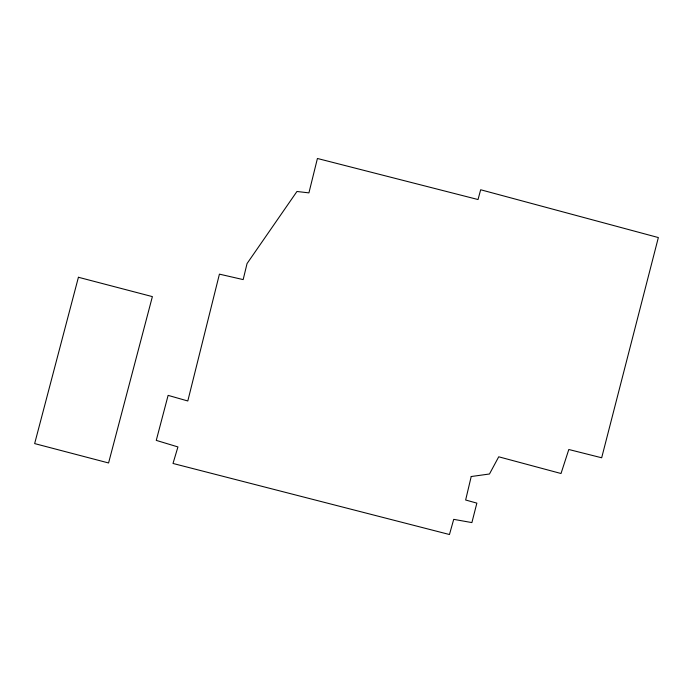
<?xml version="1.0" encoding="UTF-8"?>
<svg xmlns="http://www.w3.org/2000/svg" width="693" height="693" viewBox="0 0 693 693"><rect width="100%" height="100%" fill="white"/><g stroke="black" fill="none" stroke-linecap="round" stroke-linejoin="round"><path stroke-width="1.04" d="M471.214 476.524L465.644 500.008L476.862 503.127L471.89 522.591L453.716 519.352L449.462 534.52L173.007 463.461L177.936 446.933L156.263 440.384L168.113 395.374L187.803 400.978L219.421 274.142L243.165 279.6L247.046 263.565L296.95 191.485L308.922 192.879L317.42 158.48L478.031 199.541L480.665 189.761L658.35 237.56L601.671 457.778L568.806 449.497L561.018 473.51L498.726 456.8L489.475 473.995L471.214 476.524M78.422 277.269L34.65 443.589L108.576 462.967L152.382 296.613L78.422 277.269"/></g></svg>
